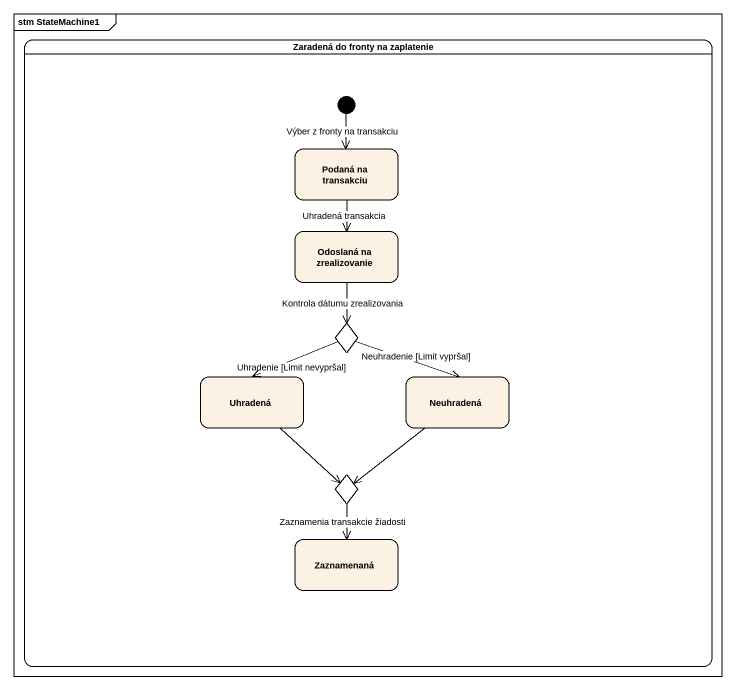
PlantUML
@startuml
mainframe stm StateMachine1
hide empty description
state "Zaradená do fronty na zaplatenie" as Zaradená_do_fronty_na {
  state "Podaná na transakciu" as Podaná_na_transakciu
  state "Odoslaná na zrealizovanie" as Odoslaná_na_zrealizovanie
  state choice1 <<choice>>
  state Uhradená
  state Neuhradená
  state choice2 <<choice>>
  state Zaznamenaná
  [*] --> Podaná_na_transakciu : Výber z fronty na transakciu
}
Podaná_na_transakciu --> Odoslaná_na_zrealizovanie : Uhradená transakcia
Odoslaná_na_zrealizovanie --> choice1 : Kontrola dátumu zrealizovania
choice1 --> Uhradená : Uhradenie [Limit nevypršal]
choice1 -right-> Neuhradená : Neuhradenie [Limit vypršal]
Uhradená --> choice2
Neuhradená --> choice2
choice2 --> Zaznamenaná : Zaznamenia transakcie žiadosti
@enduml
